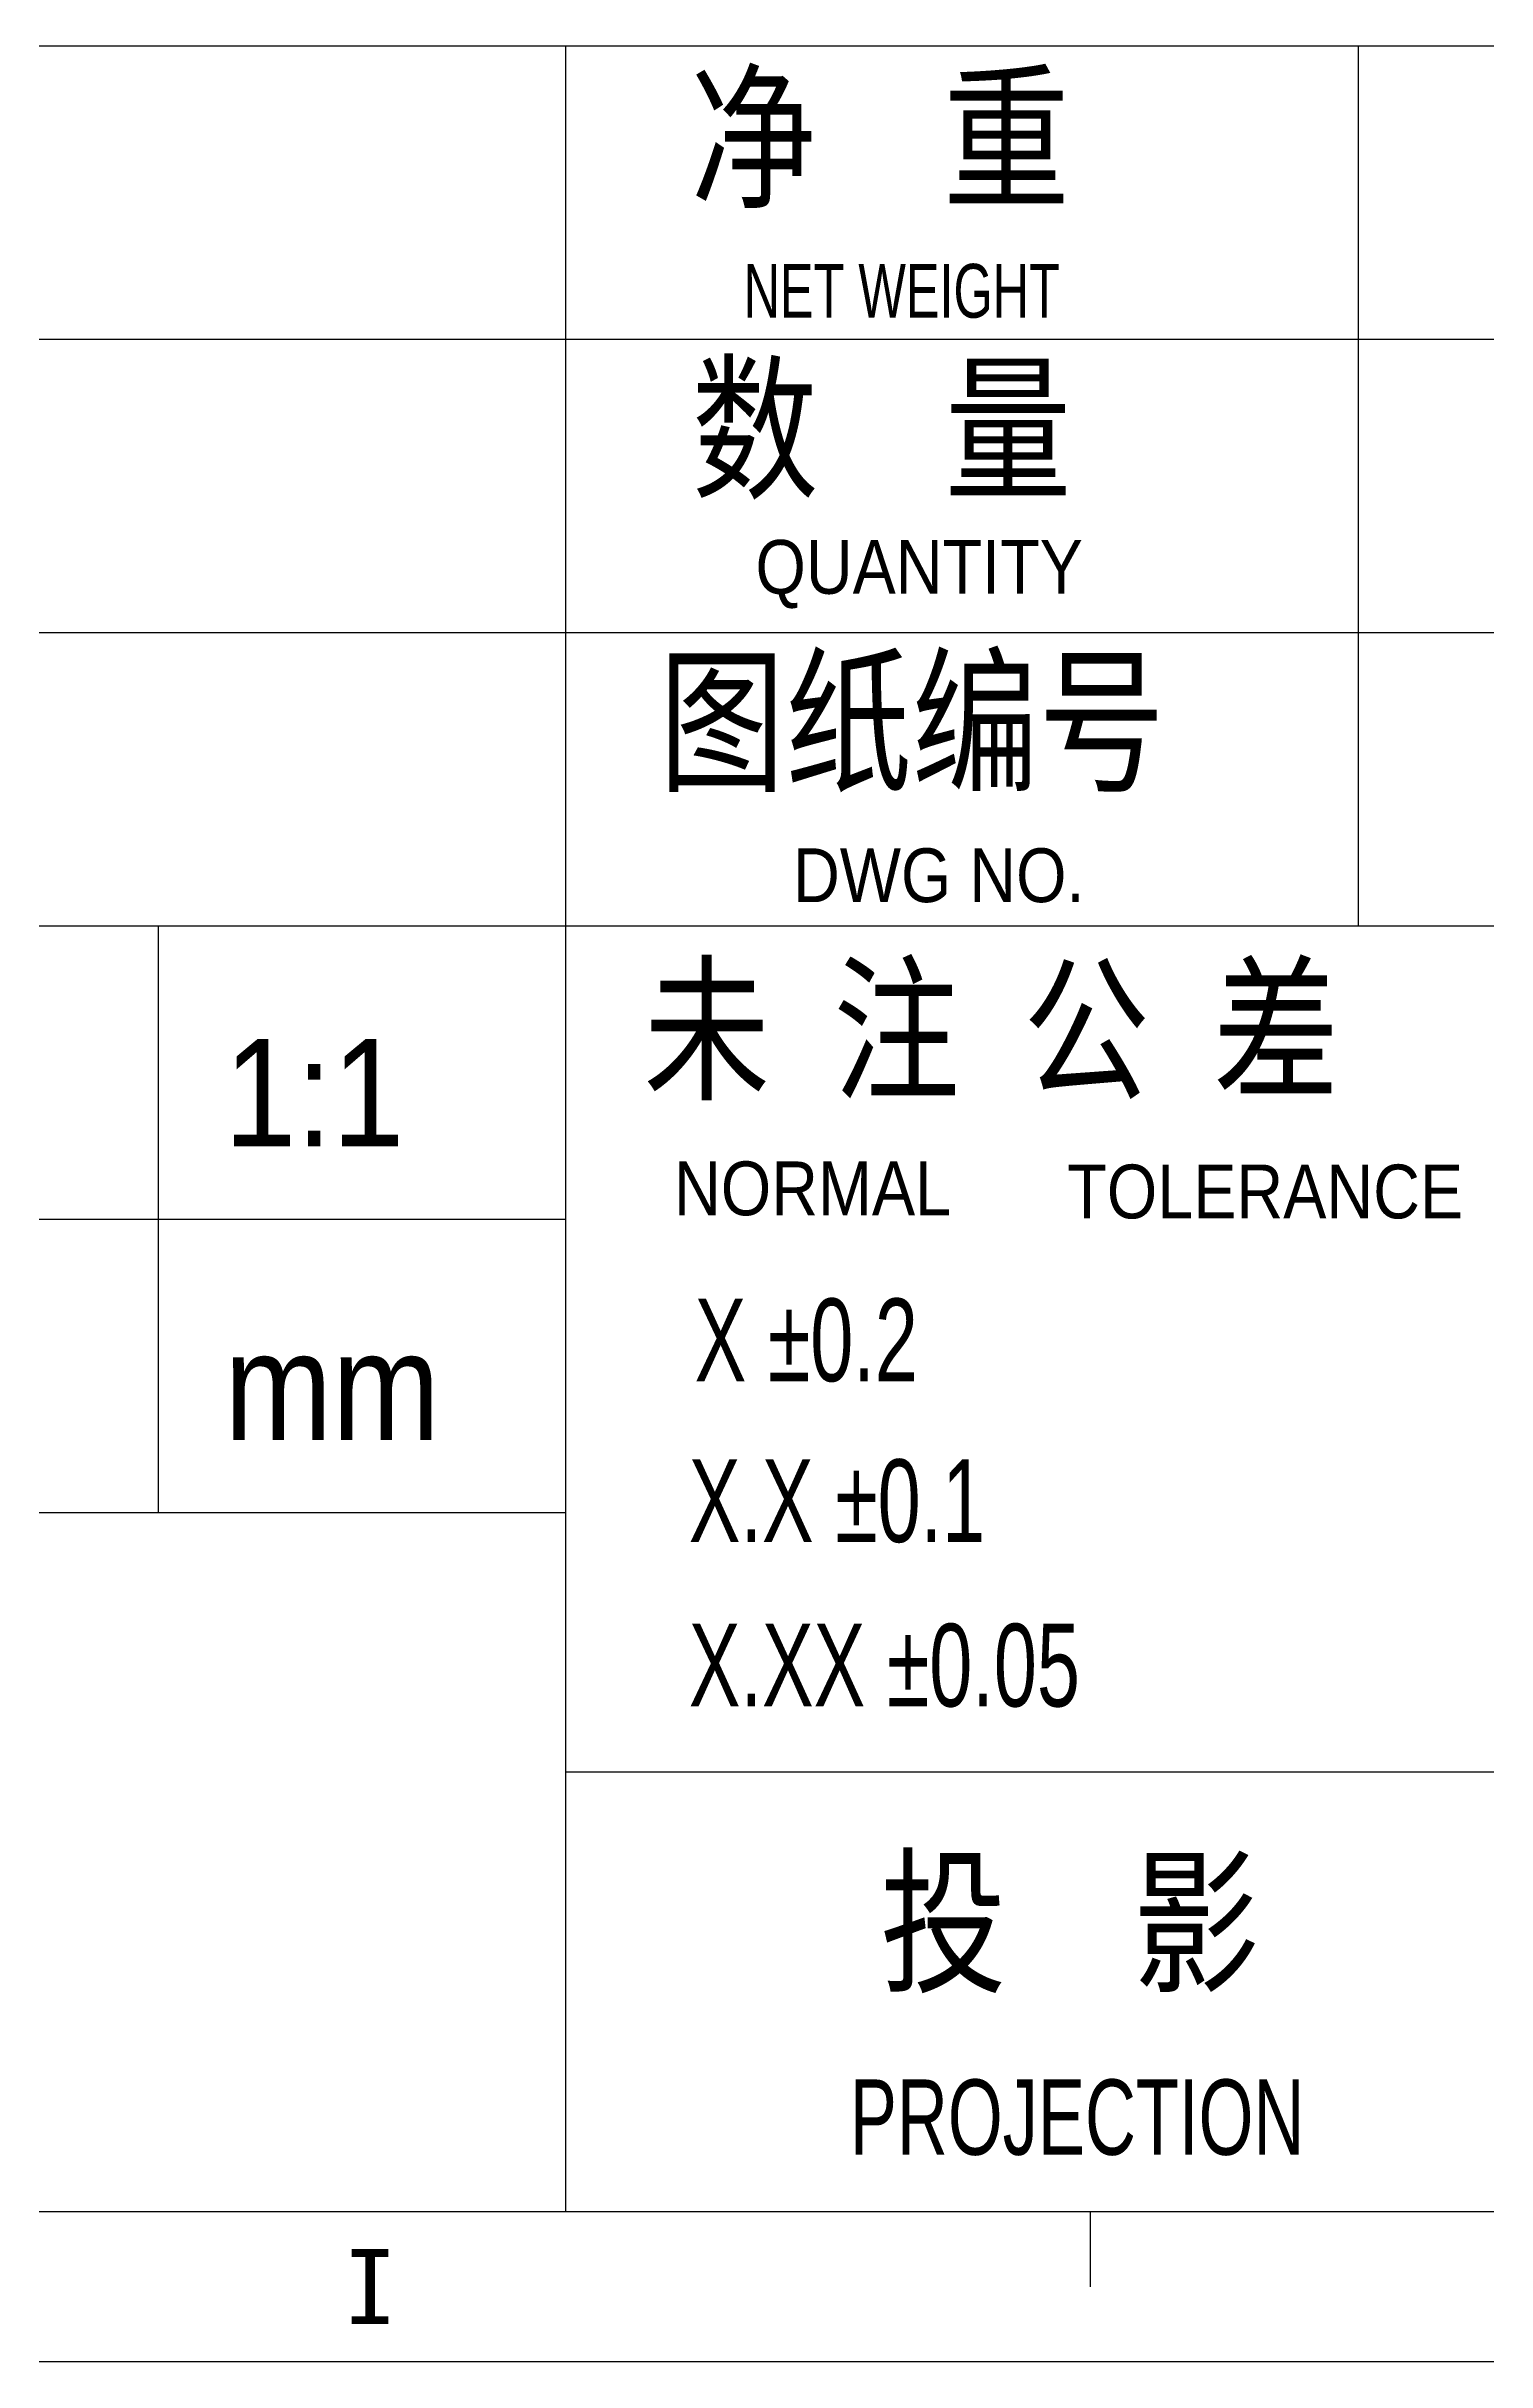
# Model space of a CAD drawing. Header units: millimetres. Extents: x -710 to -53, y 215 to 679.
# Drawn here: x -171 to -106.6, y 215.1 to 318.6 of the extents above; entities that cross this region are included whole.
import ezdxf

# ---------------------------------------------------------------- set-up
doc = ezdxf.new("R2010")
doc.units = ezdxf.units.MM
doc.header["$MEASUREMENT"] = 0
doc.layers.get('0').update_dxf_attribs({"lineweight": 0})
doc.layers.add('BORDER', color=7, linetype='Continuous', lineweight=0)

msp = doc.modelspace()

# ---------------------------------------------------------------- linework, layer by layer
at = {"color": 18, "lineweight": 25, "true_color": 0x000000}
for p, q in [((-59.98, 318.63), (-350.31, 318.63)), ((-147.75, 318.63), (-147.75, 221.82)), ((-112.3, 318.63), (-112.3, 279.29)), ((-59.98, 305.52), (-350.31, 305.52)), ((-59.98, 292.4), (-350.31, 292.4)), ((-59.98, 279.29), (-350.31, 279.29)), ((-165.94, 253.06), (-165.94, 279.29)), ((-147.75, 266.17), (-350.31, 266.17)), ((-147.75, 253.06), (-350.31, 253.06)), ((-59.98, 241.46), (-147.75, 241.46))]:
    msp.add_line(p, q, dxfattribs=at)
at = {"layer": 'BORDER', "color": 18, "lineweight": 25, "true_color": 0x000000}
for p, q in [((-702.92, 221.82), (-59.98, 221.82)), ((-124.28, 221.82), (-124.28, 218.46)), ((-709.64, 215.11), (-53.27, 215.11))]:
    msp.add_line(p, q, dxfattribs=at)

# ---------------------------------------------------------------- texts
at = {"char_height": 0.2, "attachment_point": 7}
for s, insert in [('\\C18;\\c0;\\FSimSun|b0|i0|c1;\\H5.188123;\\W0.800000;净  重', (-142.17, 311.39)), ('\\C18;\\c0;\\FMyriad Pro|b0|i0|c1;\\H2.405643;\\W0.700000;NET WEIGHT', (-139.78, 306.46)), ('\\C18;\\c0;\\FSimSun|b0|i0|c1;\\H5.188123;\\W0.800000;数  量', (-142.1, 298.36)), ('\\C18;\\c0;\\FMyriad Pro|b0|i0|c1;\\H2.405643;\\W0.900000;QUANTITY', (-139.25, 293.49)), ('\\C18;\\c0;\\FSimSun|b0|i0|c1;\\H5.188123;\\W0.800000;图纸编号', (-143.58, 285.27)), ('\\C18;\\c0;\\FMyriad Pro|b0|i0|c1;\\H2.405643;\\W0.900000;DWG NO.', (-137.57, 280.33)), ('\\C18;\\c0;\\FSimSun|b0|i0|c1;\\H5.188123;\\W0.800000;未 注 公 差', (-144.26, 271.51)), ('\\C18;\\c0;\\FMyriad Pro|b0|i0|c1;\\H4.811285;\\W0.900000;1:1', (-163, 269.44)), ('\\C18;\\c0;\\FMyriad Pro|b0|i0|c1;\\H2.405643;\\W0.900000;NORMAL', (-142.89, 266.33)), ('\\C18;\\c0;\\FMyriad Pro|b0|i0|c1;\\H2.405643;\\W0.900000;TOLERANCE', (-125.31, 266.19)), ('\\C4;\\c16776960;\\FMyriad Pro|b0|i0|c1;\\H3.697791;\\W0.700000;X ±0.2', (-141.97, 258.89)), ('\\C18;\\c0;\\FMyriad Pro|b0|i0|c1;\\H4.811285;\\W0.900000;mm', (-163, 256.32)), ('\\C4;\\c16776960;\\FMyriad Pro|b0|i0|c1;\\H3.697791;\\W0.700000;X.X ±0.1', (-142.23, 251.7)), ('\\C4;\\c16776960;\\FMyriad Pro|b0|i0|c1;\\H3.697791;\\W0.700000;X.XX ±0.05', (-142.23, 244.35)), ('\\C18;\\c0;\\FSimSun|b0|i0|c1;\\H5.188123;\\W0.800000;投  影', (-133.68, 231.58)), ('\\C18;\\c0;\\FMyriad Pro|b0|i0|c1;\\H3.367901;\\W0.700000;PROJECTION', (-135.03, 224.31))]:
    msp.add_mtext(s, dxfattribs=dict(at, insert=insert))
at = {"layer": 'BORDER', "insert": (-157.62, 216.79), "char_height": 0.2, "attachment_point": 7}
msp.add_mtext('\\C18;\\c0;\\FSimSun|b0|i0|c1;\\H3.357398;\\W1.000000;I', dxfattribs=at)

doc.saveas('drawing.dxf')
